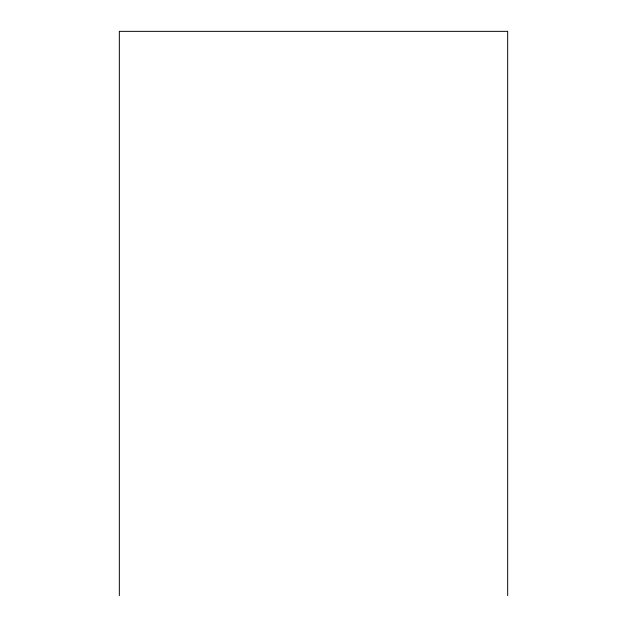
<?xml version="1.0" encoding="UTF-8"?>
<svg xmlns="http://www.w3.org/2000/svg" width="627" height="627" viewBox="0 0 627 627"><rect width="100%" height="100%" fill="white"/><g stroke="black" fill="none" stroke-linecap="round" stroke-linejoin="round"><path stroke-width="0.94" d="M507.666 595.65L507.666 31.35L119.334 31.35L119.334 595.65"/></g></svg>
